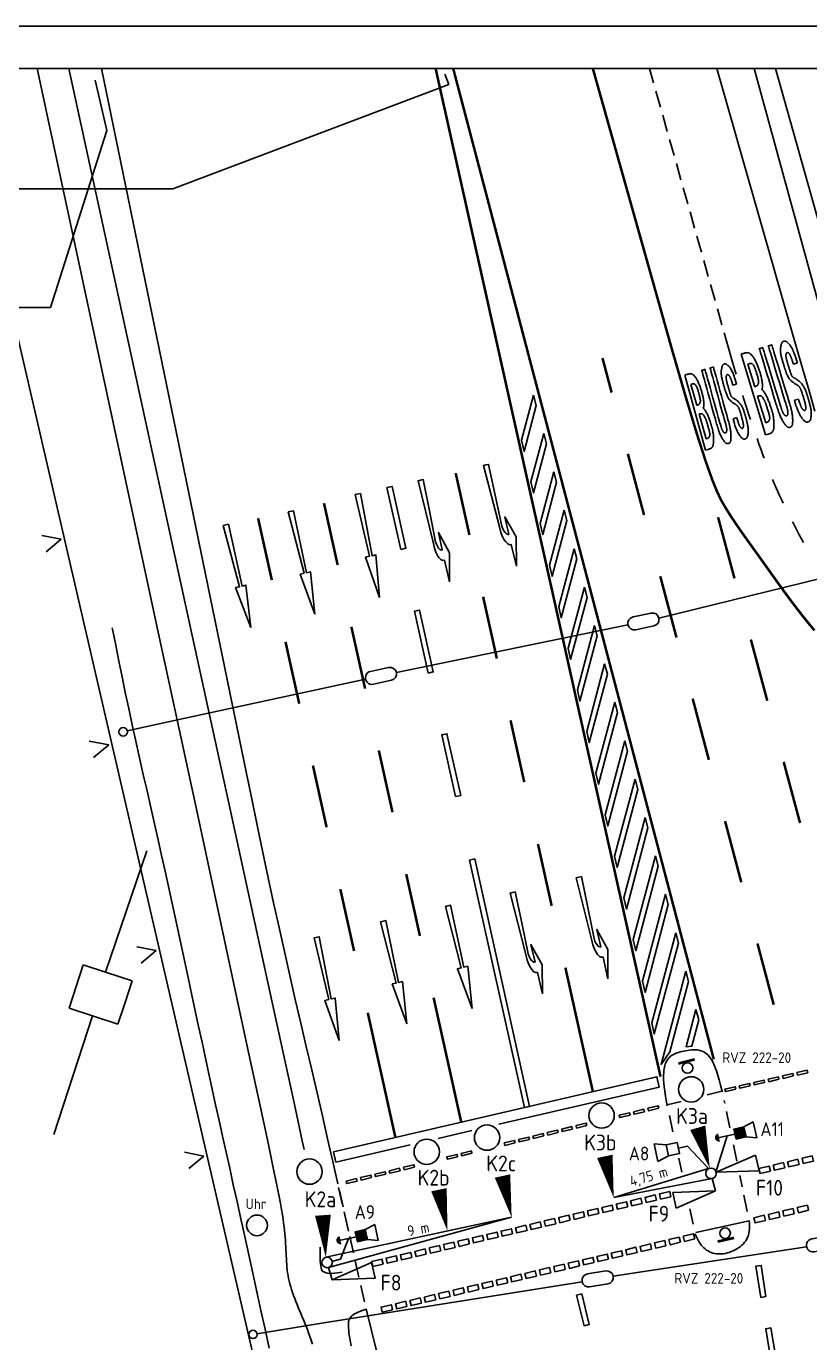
# Model space of a CAD drawing. Header units: metres. Extents: x 63663 to 63877, y 41687 to 41835.
# Drawn here: x 63720.7 to 63757.8, y 41772.9 to 41835.3 of the extents above; entities that cross this region are included whole.
import ezdxf

# ---------------------------------------------------------------- set-up
doc = ezdxf.new("R2010")
doc.units = ezdxf.units.M
doc.header["$LTSCALE"] = 25
doc.linetypes.add('635415$0$MITTE', pattern=[2, 1.25, -0.25, 0.25, -0.25])
doc.linetypes.add('STRICHLINIE2', pattern=[9.525, 6.35, -3.175])
doc.layers.get('0').update_dxf_attribs({"linetype": 'CONTINUOUS'})
for name, color, linetype in [('635415$0$DG-GR-LIN-STR-FLU', 7, 'CONTINUOUS'), ('635415$0$DT-GT-LIN-ZAU', 7, 'CONTINUOUS'), ('635415$0$DW-EW-LIN-MAS', 7, 'CONTINUOUS'), ('BS-RA-SYM', 3, 'CONTINUOUS'), ('BS-RA-TXT-SON', 2, 'CONTINUOUS'), ('BT-OF-LIN-ABG', 4, 'CONTINUOUS'), ('BV-BL-SYM', 2, 'CONTINUOUS'), ('BV-FM-SYM', 2, 'CONTINUOUS'), ('BV-SF-LIN-HOH', 5, 'CONTINUOUS'), ('BV-SF-LIN-HOH-AGS', 5, 'STRICHLINIE2'), ('BV-SM-SYM', 2, 'CONTINUOUS'), ('BV-VK-SYM', 2, 'CONTINUOUS'), ('BV-VK-TXT', 2, 'CONTINUOUS'), ('BV-VK-TXT-LSA', 3, 'CONTINUOUS')]:
    doc.layers.add(name, color=color, linetype=linetype)
doc.styles.get("Standard").update_dxf_attribs({"font": 'isocp.shx', "height": 0.5})

# ---------------------------------------------------------------- blocks, each defined once
blk = doc.blocks.new('VKMA475')
for p, q in [((0.013, 0.25), (4.75, 0)), ((4.75, 0), (0.013, -0.25))]:
    blk.add_line(p, q)
blk.add_circle((0, 0), 0.25)
blk = doc.blocks.new('VKMA900')
for p, q in [((0.007, 0.25), (9, 0)), ((9, 0), (0.007, -0.25))]:
    blk.add_line(p, q)
blk.add_circle((0, 0), 0.25)
blk = doc.blocks.new('VKLSASK3')
blk.add_lwpolyline([(-0.45, 0, 0, 0, 0), (0.15, 0, 0.3, 0, 0), (0.45, 0, 0, 0, 0)], format="xyseb")
blk.add_circle((0, 0), 0.6)
blk = doc.blocks.new('BB')
for p, q in [((0, 0), (0, 4)), ((0, 0), (0, 4)), ((0.175, 2.337), (0.175, 3.45)), ((0.175, 0.55), (0.175, 1.863))]:
    blk.add_line(p, q)
for points in [[(0, 4), (0.045, 4), (0.088, 4), (0.129, 4), (0.167, 3.999), (0.203, 3.998), (0.237, 3.995), (0.267, 3.991), (0.295, 3.986), (0.32, 3.978), (0.342, 3.969), (0.362, 3.958), (0.38, 3.944), (0.396, 3.928), (0.412, 3.91), (0.426, 3.89), (0.44, 3.868), (0.455, 3.843), (0.469, 3.816), (0.482, 3.786), (0.496, 3.754), (0.509, 3.72), (0.521, 3.683), (0.532, 3.643), (0.543, 3.6), (0.552, 3.555), (0.561, 3.508), (0.569, 3.459), (0.576, 3.409), (0.582, 3.359), (0.588, 3.308), (0.593, 3.259), (0.597, 3.21), (0.601, 3.163), (0.604, 3.118), (0.607, 3.073), (0.609, 3.029), (0.611, 2.986), (0.612, 2.941), (0.612, 2.896), (0.611, 2.85), (0.609, 2.802), (0.607, 2.753), (0.603, 2.704), (0.6, 2.654), (0.595, 2.606), (0.591, 2.559), (0.585, 2.515), (0.58, 2.473), (0.574, 2.434), (0.569, 2.399), (0.563, 2.366), (0.556, 2.336), (0.55, 2.309), (0.543, 2.284), (0.536, 2.261), (0.528, 2.239), (0.521, 2.22), (0.513, 2.202), (0.505, 2.185), (0.497, 2.171), (0.49, 2.158), (0.483, 2.146), (0.477, 2.137), (0.472, 2.129), (0.468, 2.123), (0.465, 2.118), (0.463, 2.115), (0.462, 2.112), (0.461, 2.111), (0.46, 2.11), (0.46, 2.11), (0.46, 2.11), (0.46, 2.11), (0.46, 2.11), (0.46, 2.11), (0.46, 2.11), (0.46, 2.11), (0.46, 2.11), (0.46, 2.11), (0.46, 2.11), (0.46, 2.11), (0.46, 2.11), (0.46, 2.11), (0.461, 2.109), (0.461, 2.108), (0.462, 2.107), (0.463, 2.105), (0.465, 2.103), (0.467, 2.1), (0.469, 2.096), (0.472, 2.091), (0.476, 2.084), (0.48, 2.075), (0.485, 2.064), (0.492, 2.05), (0.499, 2.034), (0.507, 2.014), (0.516, 1.991), (0.525, 1.965), (0.535, 1.936), (0.545, 1.904), (0.554, 1.868), (0.564, 1.83), (0.572, 1.788), (0.58, 1.743), (0.587, 1.696), (0.593, 1.647), (0.599, 1.597), (0.604, 1.547), (0.608, 1.496), (0.611, 1.447), (0.614, 1.399), (0.616, 1.353), (0.617, 1.31), (0.618, 1.268), (0.619, 1.228), (0.62, 1.189), (0.62, 1.152), (0.621, 1.116), (0.621, 1.081), (0.621, 1.046), (0.622, 1.012), (0.622, 0.978), (0.622, 0.944), (0.621, 0.909), (0.619, 0.873), (0.617, 0.836), (0.613, 0.797), (0.608, 0.756), (0.603, 0.714), (0.596, 0.67), (0.588, 0.626), (0.579, 0.581), (0.57, 0.535), (0.56, 0.491), (0.549, 0.446), (0.537, 0.403), (0.525, 0.361), (0.513, 0.32), (0.5, 0.281), (0.486, 0.245), (0.473, 0.211), (0.458, 0.179), (0.444, 0.151), (0.429, 0.125), (0.414, 0.103), (0.398, 0.084), (0.382, 0.067), (0.365, 0.053), (0.347, 0.04), (0.329, 0.03), (0.31, 0.022), (0.291, 0.016), (0.269, 0.01), (0.242, 0.006), (0.211, 0.004), (0.173, 0.002), (0.126, 0.001), (0.069, 0), (0, 0)], [(0.175, 3.45), (0.225, 3.452), (0.264, 3.452), (0.296, 3.45), (0.32, 3.444), (0.339, 3.437), (0.354, 3.427), (0.365, 3.416), (0.375, 3.402), (0.384, 3.385), (0.393, 3.368), (0.402, 3.348), (0.41, 3.327), (0.417, 3.304), (0.423, 3.28), (0.429, 3.255), (0.434, 3.228), (0.437, 3.201), (0.44, 3.173), (0.442, 3.144), (0.444, 3.113), (0.444, 3.08), (0.445, 3.045), (0.445, 3.007), (0.445, 2.967), (0.445, 2.924), (0.445, 2.88), (0.445, 2.834), (0.444, 2.788), (0.443, 2.743), (0.441, 2.7), (0.439, 2.659), (0.437, 2.622), (0.433, 2.588), (0.429, 2.559), (0.424, 2.534), (0.419, 2.511), (0.412, 2.491), (0.406, 2.474), (0.399, 2.458), (0.392, 2.444), (0.384, 2.431), (0.376, 2.419), (0.368, 2.409), (0.359, 2.399), (0.35, 2.389), (0.341, 2.381), (0.332, 2.373), (0.322, 2.366), (0.311, 2.36), (0.3, 2.354), (0.287, 2.35), (0.272, 2.345), (0.254, 2.342), (0.232, 2.34), (0.206, 2.338), (0.175, 2.337)], [(0.175, 1.863), (0.216, 1.864), (0.25, 1.863), (0.278, 1.859), (0.301, 1.853), (0.32, 1.844), (0.335, 1.832), (0.347, 1.817), (0.358, 1.8), (0.368, 1.78), (0.377, 1.757), (0.385, 1.733), (0.392, 1.707), (0.399, 1.682), (0.405, 1.656), (0.41, 1.632), (0.416, 1.609), (0.42, 1.589), (0.424, 1.57), (0.428, 1.552), (0.431, 1.534), (0.434, 1.516), (0.437, 1.498), (0.439, 1.477), (0.441, 1.455), (0.442, 1.429), (0.443, 1.401), (0.444, 1.37), (0.444, 1.337), (0.445, 1.301), (0.445, 1.263), (0.445, 1.222), (0.445, 1.179), (0.445, 1.134), (0.445, 1.087), (0.445, 1.04), (0.444, 0.993), (0.443, 0.947), (0.442, 0.903), (0.44, 0.862), (0.438, 0.824), (0.435, 0.791), (0.431, 0.761), (0.427, 0.735), (0.421, 0.711), (0.414, 0.69), (0.406, 0.671), (0.396, 0.652), (0.385, 0.635), (0.372, 0.617), (0.356, 0.6), (0.337, 0.585), (0.315, 0.572), (0.288, 0.561), (0.256, 0.553), (0.219, 0.549), (0.175, 0.55)]]:
    blk.add_lwpolyline(points)
blk = doc.blocks.new('BU')
blk.add_lwpolyline([(0.347, 0.589), (0.351, 0.591), (0.356, 0.594), (0.36, 0.598), (0.365, 0.603), (0.369, 0.608), (0.374, 0.615), (0.379, 0.622), (0.384, 0.631), (0.39, 0.642), (0.395, 0.654), (0.401, 0.667), (0.407, 0.681), (0.412, 0.697), (0.417, 0.714), (0.422, 0.733), (0.426, 0.752), (0.43, 0.773), (0.433, 0.795), (0.436, 0.817), (0.438, 0.838), (0.44, 0.859), (0.441, 0.877), (0.442, 0.894), (0.443, 0.909), (0.444, 0.921), (0.444, 0.936), (0.445, 0.961), (0.445, 1.002), (0.445, 1.065), (0.445, 1.157), (0.445, 1.284), (0.445, 1.452), (0.445, 1.665), (0.445, 1.914), (0.445, 2.186), (0.445, 2.471), (0.445, 2.755), (0.445, 3.028), (0.445, 3.277), (0.445, 3.49), (0.445, 3.658), (0.445, 3.784), (0.445, 3.875), (0.445, 3.935), (0.445, 3.972), (0.445, 3.991), (0.445, 3.998), (0.445, 3.999), (0.445, 3.999), (0.445, 3.999), (0.447, 3.999), (0.449, 3.999), (0.452, 3.999), (0.457, 3.999), (0.465, 3.999), (0.474, 3.999), (0.486, 3.999), (0.501, 3.999), (0.516, 3.999), (0.532, 3.999), (0.549, 3.999), (0.564, 3.999), (0.579, 3.999), (0.591, 3.999), (0.6, 3.999), (0.608, 3.999), (0.613, 3.999), (0.616, 3.999), (0.618, 3.999), (0.62, 3.999), (0.62, 3.999), (0.62, 3.999), (0.62, 3.998), (0.62, 3.991), (0.62, 3.972), (0.62, 3.935), (0.62, 3.875), (0.62, 3.784), (0.62, 3.658), (0.62, 3.489), (0.62, 3.276), (0.62, 3.027), (0.62, 2.754), (0.62, 2.47), (0.62, 2.185), (0.62, 1.912), (0.62, 1.663), (0.62, 1.45), (0.62, 1.281), (0.62, 1.154), (0.62, 1.061), (0.619, 0.994), (0.619, 0.949), (0.618, 0.917), (0.617, 0.892), (0.616, 0.866), (0.614, 0.836), (0.611, 0.799), (0.608, 0.757), (0.604, 0.712), (0.599, 0.663), (0.594, 0.613), (0.587, 0.562), (0.578, 0.511), (0.569, 0.461), (0.558, 0.413), (0.547, 0.367), (0.535, 0.323), (0.523, 0.281), (0.511, 0.243), (0.499, 0.208), (0.487, 0.177), (0.477, 0.15), (0.467, 0.127), (0.458, 0.107), (0.448, 0.09), (0.439, 0.076), (0.43, 0.064), (0.42, 0.054), (0.41, 0.045), (0.399, 0.037), (0.388, 0.03), (0.376, 0.025), (0.363, 0.02), (0.35, 0.016), (0.337, 0.014), (0.324, 0.012), (0.31, 0.011), (0.296, 0.012), (0.283, 0.014), (0.27, 0.016), (0.257, 0.02), (0.244, 0.025), (0.232, 0.03), (0.221, 0.037), (0.21, 0.045), (0.2, 0.054), (0.19, 0.064), (0.181, 0.076), (0.172, 0.09), (0.162, 0.107), (0.153, 0.127), (0.143, 0.15), (0.133, 0.177), (0.121, 0.208), (0.109, 0.243), (0.097, 0.281), (0.085, 0.323), (0.073, 0.367), (0.062, 0.413), (0.051, 0.461), (0.042, 0.511), (0.033, 0.562), (0.026, 0.613), (0.021, 0.663), (0.016, 0.712), (0.012, 0.757), (0.009, 0.799), (0.006, 0.836), (0.004, 0.866), (0.003, 0.892), (0.002, 0.917), (0.001, 0.949), (0.001, 0.994), (0, 1.061), (0, 1.154), (0, 1.281), (0, 1.45), (0, 1.663), (0, 1.912), (0, 2.185), (0, 2.47), (0, 2.754), (0, 3.027), (0, 3.276), (0, 3.489), (0, 3.658), (0, 3.784), (0, 3.875), (0, 3.935), (0, 3.972), (0, 3.991), (0, 3.998), (0, 3.999), (0, 3.999), (0, 3.999), (0.002, 3.999), (0.004, 3.999), (0.007, 3.999), (0.012, 3.999), (0.02, 3.999), (0.029, 3.999), (0.041, 3.999), (0.056, 3.999), (0.071, 3.999), (0.087, 3.999), (0.104, 3.999), (0.119, 3.999), (0.134, 3.999), (0.146, 3.999), (0.155, 3.999), (0.163, 3.999), (0.168, 3.999), (0.171, 3.999), (0.173, 3.999), (0.175, 3.999), (0.175, 3.999), (0.175, 3.999), (0.175, 3.998), (0.175, 3.991), (0.175, 3.972), (0.175, 3.935), (0.175, 3.875), (0.175, 3.784), (0.175, 3.658), (0.175, 3.49), (0.175, 3.277), (0.175, 3.028), (0.175, 2.755), (0.175, 2.471), (0.175, 2.186), (0.175, 1.914), (0.175, 1.665), (0.175, 1.452), (0.175, 1.284), (0.175, 1.157), (0.175, 1.065), (0.175, 1.002), (0.175, 0.961), (0.176, 0.936), (0.176, 0.921), (0.177, 0.909), (0.178, 0.894), (0.179, 0.877), (0.18, 0.859), (0.182, 0.838), (0.184, 0.817), (0.187, 0.795), (0.19, 0.773), (0.194, 0.752), (0.198, 0.733), (0.203, 0.714), (0.208, 0.697), (0.213, 0.681), (0.219, 0.667), (0.225, 0.654), (0.23, 0.642), (0.236, 0.631), (0.241, 0.622), (0.246, 0.615), (0.251, 0.608), (0.255, 0.603), (0.26, 0.598), (0.264, 0.594), (0.269, 0.591), (0.273, 0.589), (0.278, 0.586), (0.283, 0.585), (0.287, 0.583), (0.292, 0.582), (0.296, 0.581), (0.3, 0.581), (0.303, 0.58), (0.305, 0.58), (0.307, 0.58), (0.309, 0.579), (0.309, 0.579), (0.31, 0.579), (0.311, 0.579), (0.311, 0.579), (0.313, 0.58), (0.315, 0.58), (0.317, 0.58), (0.32, 0.581), (0.324, 0.581), (0.328, 0.582), (0.333, 0.583), (0.337, 0.585), (0.342, 0.586)], close=True)
blk = doc.blocks.new('BS')
for p, q in [((0.45, 2.832), (0.65, 2.832)), ((0.2, 1.174), (0, 1.174))]:
    blk.add_line(p, q)
for points in [[(0.65, 2.832), (0.649, 2.96), (0.647, 3.075), (0.644, 3.176), (0.639, 3.267), (0.634, 3.348), (0.627, 3.421), (0.618, 3.487), (0.607, 3.547), (0.595, 3.603), (0.581, 3.656), (0.566, 3.704), (0.55, 3.748), (0.533, 3.788), (0.517, 3.823), (0.5, 3.855), (0.485, 3.882), (0.471, 3.905), (0.457, 3.924), (0.445, 3.94), (0.433, 3.952), (0.422, 3.962), (0.411, 3.97), (0.402, 3.977), (0.392, 3.982), (0.383, 3.987), (0.374, 3.99), (0.365, 3.993), (0.357, 3.996), (0.348, 3.997), (0.34, 3.998), (0.331, 3.999), (0.322, 3.998), (0.313, 3.997), (0.303, 3.996), (0.293, 3.993), (0.284, 3.991), (0.274, 3.987), (0.265, 3.983), (0.255, 3.979), (0.246, 3.973), (0.238, 3.968), (0.229, 3.961), (0.22, 3.953), (0.211, 3.943), (0.201, 3.931), (0.191, 3.916), (0.179, 3.898), (0.166, 3.876), (0.151, 3.85), (0.135, 3.821), (0.118, 3.788), (0.102, 3.752), (0.085, 3.714), (0.07, 3.673), (0.056, 3.63), (0.043, 3.585), (0.033, 3.539), (0.025, 3.492), (0.019, 3.444), (0.014, 3.396), (0.01, 3.347), (0.008, 3.298), (0.006, 3.249), (0.004, 3.2), (0.003, 3.152), (0.003, 3.104), (0.002, 3.058), (0.001, 3.013), (0.001, 2.97), (0.001, 2.928), (0.001, 2.889), (0.001, 2.852), (0.001, 2.818), (0.002, 2.786), (0.002, 2.754), (0.003, 2.723), (0.004, 2.692), (0.005, 2.659), (0.007, 2.624), (0.009, 2.586), (0.012, 2.544), (0.015, 2.5), (0.02, 2.453), (0.025, 2.406), (0.032, 2.357), (0.041, 2.31), (0.052, 2.264), (0.065, 2.22), (0.081, 2.179), (0.098, 2.14), (0.118, 2.105), (0.138, 2.072), (0.159, 2.041), (0.181, 2.012), (0.203, 1.986), (0.223, 1.961), (0.243, 1.937), (0.262, 1.914), (0.28, 1.893), (0.297, 1.874), (0.313, 1.855), (0.328, 1.838), (0.341, 1.822), (0.353, 1.806), (0.364, 1.792), (0.374, 1.779), (0.383, 1.766), (0.391, 1.753), (0.399, 1.74), (0.405, 1.727), (0.411, 1.714), (0.416, 1.699), (0.421, 1.684), (0.425, 1.668), (0.429, 1.65), (0.432, 1.63), (0.435, 1.607), (0.438, 1.582), (0.44, 1.554), (0.442, 1.522), (0.444, 1.487), (0.445, 1.449), (0.446, 1.408), (0.447, 1.366), (0.448, 1.322), (0.448, 1.279), (0.449, 1.236), (0.449, 1.194), (0.449, 1.154), (0.449, 1.115), (0.449, 1.078), (0.448, 1.043), (0.448, 1.009), (0.447, 0.977), (0.446, 0.946), (0.445, 0.916), (0.444, 0.886), (0.442, 0.858), (0.44, 0.831), (0.437, 0.805), (0.435, 0.78), (0.431, 0.756), (0.427, 0.734), (0.423, 0.712), (0.418, 0.692), (0.412, 0.673), (0.406, 0.656), (0.4, 0.64), (0.393, 0.625), (0.387, 0.612), (0.379, 0.601), (0.372, 0.592), (0.365, 0.584), (0.357, 0.578), (0.35, 0.574), (0.343, 0.571), (0.335, 0.569), (0.328, 0.569), (0.321, 0.57), (0.315, 0.572), (0.308, 0.575), (0.302, 0.579), (0.296, 0.584), (0.29, 0.59), (0.284, 0.596), (0.279, 0.603), (0.273, 0.611), (0.268, 0.619), (0.262, 0.628), (0.257, 0.638), (0.251, 0.647), (0.246, 0.658), (0.242, 0.669), (0.237, 0.682), (0.233, 0.695), (0.229, 0.709), (0.225, 0.724), (0.222, 0.74), (0.219, 0.757), (0.217, 0.776), (0.214, 0.795), (0.212, 0.815), (0.21, 0.836), (0.208, 0.858), (0.207, 0.881), (0.205, 0.906), (0.204, 0.935), (0.203, 0.969), (0.202, 1.008), (0.201, 1.054), (0.2, 1.109), (0.2, 1.174)], [(0, 1.174), (-0.002, 1.039), (-0.001, 0.919), (0.002, 0.812), (0.008, 0.718), (0.016, 0.634), (0.026, 0.56), (0.037, 0.493), (0.05, 0.432), (0.063, 0.376), (0.077, 0.325), (0.091, 0.278), (0.106, 0.236), (0.121, 0.197), (0.136, 0.164), (0.15, 0.134), (0.164, 0.108), (0.177, 0.087), (0.189, 0.069), (0.201, 0.055), (0.212, 0.043), (0.222, 0.034), (0.232, 0.027), (0.242, 0.021), (0.251, 0.017), (0.26, 0.013), (0.268, 0.01), (0.277, 0.008), (0.286, 0.006), (0.295, 0.005), (0.305, 0.005), (0.316, 0.005), (0.329, 0.006), (0.342, 0.008), (0.357, 0.01), (0.373, 0.015), (0.39, 0.021), (0.407, 0.031), (0.425, 0.043), (0.443, 0.06), (0.461, 0.082), (0.48, 0.109), (0.498, 0.14), (0.516, 0.175), (0.533, 0.213), (0.549, 0.255), (0.565, 0.299), (0.578, 0.344), (0.591, 0.39), (0.601, 0.437), (0.611, 0.484), (0.618, 0.531), (0.625, 0.577), (0.63, 0.622), (0.634, 0.666), (0.638, 0.708), (0.64, 0.749), (0.643, 0.787), (0.645, 0.823), (0.646, 0.858), (0.647, 0.892), (0.648, 0.925), (0.649, 0.957), (0.649, 0.99), (0.649, 1.023), (0.649, 1.057), (0.649, 1.092), (0.649, 1.127), (0.649, 1.164), (0.649, 1.2), (0.648, 1.238), (0.648, 1.276), (0.647, 1.314), (0.647, 1.353), (0.645, 1.392), (0.643, 1.432), (0.64, 1.473), (0.636, 1.514), (0.631, 1.555), (0.623, 1.597), (0.614, 1.64), (0.602, 1.684), (0.589, 1.728), (0.573, 1.772), (0.556, 1.815), (0.537, 1.857), (0.517, 1.898), (0.496, 1.937), (0.475, 1.974), (0.453, 2.008), (0.431, 2.04), (0.409, 2.069), (0.387, 2.096), (0.366, 2.12), (0.346, 2.142), (0.327, 2.162), (0.309, 2.18), (0.293, 2.195), (0.279, 2.209), (0.266, 2.223), (0.255, 2.235), (0.245, 2.249), (0.237, 2.263), (0.23, 2.279), (0.224, 2.297), (0.219, 2.318), (0.215, 2.341), (0.211, 2.367), (0.209, 2.395), (0.207, 2.425), (0.205, 2.457), (0.204, 2.49), (0.203, 2.525), (0.203, 2.561), (0.202, 2.598), (0.202, 2.635), (0.201, 2.672), (0.201, 2.709), (0.2, 2.746), (0.2, 2.782), (0.2, 2.817), (0.2, 2.851), (0.199, 2.884), (0.199, 2.915), (0.199, 2.946), (0.199, 2.976), (0.199, 3.005), (0.2, 3.033), (0.2, 3.061), (0.201, 3.088), (0.202, 3.115), (0.204, 3.141), (0.206, 3.167), (0.208, 3.191), (0.211, 3.215), (0.214, 3.238), (0.218, 3.259), (0.222, 3.279), (0.226, 3.298), (0.231, 3.315), (0.237, 3.331), (0.242, 3.346), (0.248, 3.36), (0.255, 3.373), (0.262, 3.385), (0.269, 3.396), (0.276, 3.406), (0.284, 3.415), (0.292, 3.422), (0.3, 3.428), (0.308, 3.432), (0.316, 3.434), (0.325, 3.435), (0.334, 3.434), (0.342, 3.431), (0.351, 3.426), (0.359, 3.42), (0.368, 3.412), (0.376, 3.403), (0.383, 3.393), (0.39, 3.382), (0.397, 3.37), (0.403, 3.357), (0.408, 3.343), (0.414, 3.329), (0.418, 3.314), (0.422, 3.298), (0.426, 3.281), (0.43, 3.263), (0.433, 3.244), (0.435, 3.225), (0.438, 3.205), (0.44, 3.183), (0.442, 3.161), (0.443, 3.138), (0.445, 3.114), (0.446, 3.089), (0.447, 3.063), (0.448, 3.036), (0.449, 3.007), (0.449, 2.977), (0.449, 2.944), (0.45, 2.909), (0.45, 2.872), (0.45, 2.832)]]:
    blk.add_lwpolyline(points)
blk = doc.blocks.new('FMHBBUS')
at = {"rotation": 90}
for name, p in [('BS', (4, 0.56571)), ('BU', (4, -0.31523)), ('BB', (4, -1.22))]:
    blk.add_blockref(name, p, dxfattribs=at)
blk = doc.blocks.new('FMBPFNL')
blk.add_lwpolyline([(0, -0.289), (1.05, -0.289), (1.064, -0.215), (1.119, -0.13), (1.236, -0.058), (1.345, -0.016), (1.511, 0.027), (1.722, 0.058), (2, 0.062), (5, 0.125), (5, 0), (5, -0.125), (3.5, -0.094), (2, -0.062), (1.876, -0.075), (1.774, -0.098), (1.676, -0.135), (1.595, -0.186), (1.555, -0.251), (1.55, -0.289), (2.4, -0.289), (1.35, -0.589)], close=True)
blk = doc.blocks.new('FMBPFGN')
blk.add_lwpolyline([(0, 0), (2, 0.25), (2, 0.0625), (5, 0.125), (5, -0.125), (2, -0.0625), (2, -0.25)], close=True)
blk = doc.blocks.new('bvkaksig_ak0')
for p, q in [((0, 0), (0.5, 0)), ((1.125, 0.3125), (1.75, 0.5)), ((1.75, 0.5), (1.75, -0.5)), ((1.75, -0.5), (1.125, -0.3125))]:
    blk.add_line(p, q)
blk.add_lwpolyline([(0.5, -0.3125), (1.125, -0.3125), (1.125, 0.3125), (0.5, 0.3125)], close=True)
blk.add_solid([(1.125, -0.3125), (0.5, -0.3125), (1.125, 0.3125), (0.5, 0.3125)])
blk = doc.blocks.new('BVKMAN')
blk.add_circle((0, 0), 0.25)
blk = doc.blocks.new('Verkehrszeichen')
at = {"layer": 'BV-VK-SYM', "const_width": 0.125}
blk.add_lwpolyline([(0.305, 0.373), (0.322, -0.426)], dxfattribs=at)
at = {"layer": 'BV-VK-SYM', "rotation": 0.8654267626991108}
blk.add_blockref('BVKMAN', (0, 0), dxfattribs=at)
blk = doc.blocks.new('635415$0$DGTZAU')
for p, q in [((-0.62983, -0.422032), (0.004218, 1.006505)), ((0.004218, 1.006505), (0.704141, -0.384037))]:
    blk.add_line(p, q)

msp = doc.modelspace()

# ---------------------------------------------------------------- linework, layer by layer
at = {"layer": '635415$0$DG-GR-LIN-STR-FLU', "color": 7, "linetype": 'Continuous'}
msp.add_line((63718.374, 41828.747), (63738.83, 41740.257), dxfattribs=at)
at = {"layer": '635415$0$DT-GT-LIN-ZAU', "color": 7, "linetype": 'Continuous'}
msp.add_line((63738.83, 41740.257), (63718.374, 41828.747), dxfattribs=at)
at = {"layer": '635415$0$DW-EW-LIN-MAS', "color": 7, "linetype": '635415$0$MITTE'}
for p, q in [((63724.424, 41790.49), (63726.388, 41796.232)), ((63723.031, 41789.798), (63723.371, 41790.836)), ((63723.371, 41790.836), (63724.424, 41790.49)), ((63724.424, 41790.49), (63725.689, 41790.075)), ((63725.689, 41790.075), (63725.351, 41789.045)), ((63722.697, 41788.783), (63723.031, 41789.798)), ((63723.813, 41788.417), (63722.697, 41788.783)), ((63725.351, 41789.045), (63725.015, 41788.022)), ((63723.813, 41788.417), (63721.977, 41782.79)), ((63725.015, 41788.022), (63723.813, 41788.417))]:
    msp.add_line(p, q, dxfattribs=at)
at = {"layer": 'BS-RA-SYM'}
msp.add_line((63873.474, 41833.3), (63665.474, 41833.3), dxfattribs=at)
at = {"layer": 'BS-RA-TXT-SON'}
msp.add_line((63877.474, 41835.3), (63663.474, 41835.3), dxfattribs=at)
at = {"layer": 'BT-OF-LIN-ABG'}
for p, q in [((63753.611, 41784.846), (63752.918, 41784.672)), ((63751.683, 41784.36), (63751.022, 41784.194)), ((63754.912, 41778.707), (63752.38, 41778.156))]:
    msp.add_line(p, q, dxfattribs=at)
for points in [[(63721.183, 41833.3), (63726.926, 41806.59), (63728.775, 41797.989), (63730.144, 41791.621), (63731.109, 41787.127), (63731.748, 41784.147), (63732.138, 41782.322), (63732.356, 41781.292), (63732.478, 41780.698), (63732.571, 41780.24), (63732.647, 41779.848), (63732.71, 41779.516), (63732.761, 41779.233), (63732.801, 41778.99), (63732.833, 41778.78), (63732.859, 41778.592), (63732.88, 41778.417), (63732.899, 41778.249), (63732.915, 41778.086), (63732.93, 41777.927), (63732.942, 41777.771), (63732.953, 41777.62), (63732.963, 41777.471), (63732.971, 41777.326), (63732.979, 41777.184), (63732.986, 41777.044), (63732.992, 41776.906), (63733, 41776.77), (63733.009, 41776.636), (63733.019, 41776.503), (63733.033, 41776.37), (63733.049, 41776.238), (63733.07, 41776.106), (63733.095, 41775.974), (63733.125, 41775.842), (63733.159, 41775.709), (63733.197, 41775.575), (63733.239, 41775.44), (63733.284, 41775.304), (63733.333, 41775.166), (63733.385, 41775.027), (63733.439, 41774.886), (63733.496, 41774.743), (63733.555, 41774.599), (63733.616, 41774.453), (63733.677, 41774.305), (63733.739, 41774.157), (63733.801, 41774.007), (63733.863, 41773.856), (63733.925, 41773.704), (63733.985, 41773.548), (63734.046, 41773.388), (63734.107, 41773.219), (63734.168, 41773.042), (63734.23, 41772.852)], [(63722.683, 41833.3), (63728.454, 41806.792), (63730.34, 41798.131), (63731.731, 41791.738), (63732.709, 41787.246), (63733.352, 41784.288), (63733.742, 41782.497), (63733.833, 41782.077)], [(63755.138, 41833.3), (63758.543, 41820.902)], [(63756.151, 41833.3), (63759.65, 41820.89)], [(63724.748, 41806.798), (63724.761, 41806.731), (63724.908, 41805.97), (63725.056, 41805.225), (63725.206, 41804.485), (63725.361, 41803.74), (63725.523, 41802.981), (63725.691, 41802.209), (63725.863, 41801.428), (63726.039, 41800.642), (63726.215, 41799.855), (63726.393, 41799.069), (63726.569, 41798.289), (63726.742, 41797.519), (63726.912, 41796.761), (63727.079, 41796.014), (63727.243, 41795.275), (63727.404, 41794.543), (63727.564, 41793.814), (63727.723, 41793.086), (63727.881, 41792.357), (63728.039, 41791.625), (63728.198, 41790.888), (63728.357, 41790.146), (63728.516, 41789.401), (63728.676, 41788.654), (63728.836, 41787.906), (63728.997, 41787.159), (63729.157, 41786.414), (63729.318, 41785.672), (63729.479, 41784.934), (63729.641, 41784.197), (63729.804, 41783.458), (63729.969, 41782.714), (63730.136, 41781.961), (63730.306, 41781.195), (63730.478, 41780.414), (63730.654, 41779.614), (63730.834, 41778.793), (63731.018, 41777.953), (63731.205, 41777.096), (63731.395, 41776.226), (63731.588, 41775.344), (63731.783, 41774.455), (63731.981, 41773.561), (63732.179, 41772.664)], [(63734.592, 41777.457), (63734.592, 41777.365), (63734.59, 41777.234), (63734.589, 41777.108), (63734.589, 41776.989), (63734.591, 41776.876), (63734.595, 41776.768), (63734.603, 41776.666), (63734.615, 41776.569), (63734.633, 41776.478), (63734.658, 41776.393), (63734.705, 41776.319), (63734.789, 41776.261), (63734.925, 41776.224), (63735.129, 41776.213), (63735.415, 41776.234), (63735.63, 41776.266)], [(63736.774, 41774.51), (63736.624, 41774.462), (63736.495, 41774.417), (63736.386, 41774.373), (63736.294, 41774.331), (63736.217, 41774.291), (63736.153, 41774.25), (63736.101, 41774.21), (63736.058, 41774.168), (63736.022, 41774.126), (63735.992, 41774.081), (63735.969, 41774.034), (63735.952, 41773.982), (63735.939, 41773.924), (63735.932, 41773.861), (63735.928, 41773.79), (63735.928, 41773.711), (63735.932, 41773.622), (63735.941, 41773.516), (63735.956, 41773.386), (63735.98, 41773.226), (63736.013, 41773.027), (63736.058, 41772.782)]]:
    msp.add_lwpolyline(points, dxfattribs=at)
at = {"layer": 'BV-BL-SYM'}
for p, q in [((63761.495, 41809.934), (63750.635, 41807.257)), ((63749.168, 41806.945), (63738.206, 41804.681)), ((63728.19, 41802.513), (63736.739, 41804.366)), ((63725.454, 41801.914), (63728.19, 41802.513)), ((63752.423, 41776.684), (63757.626, 41777.477)), ((63748.471, 41776.082), (63750.125, 41776.334)), ((63734.369, 41773.81), (63746.996, 41775.812)), ((63731.607, 41773.352), (63734.369, 41773.81))]:
    msp.add_line(p, q, dxfattribs=at)
for points in [[(63750.396, 41806.889), (63749.541, 41806.703, -1), (63749.408, 41807.314), (63750.263, 41807.499, -1)], [(63736.978, 41804.735), (63737.833, 41804.922, -1), (63737.967, 41804.312), (63737.112, 41804.125, -1)], [(63758.847, 41777.377), (63757.984, 41777.232, -1), (63757.88, 41777.848), (63758.743, 41777.993, -1)], [(63747.251, 41776.184), (63748.114, 41776.327, -1), (63748.216, 41775.711), (63747.353, 41775.568, -1)]]:
    msp.add_lwpolyline(points, format="xyb", close=True, dxfattribs=at)
for centre in [(63725.259, 41801.871), (63731.41, 41773.319)]:
    msp.add_circle(centre, 0.2, dxfattribs=at)
at = {"layer": 'BV-FM-SYM'}
msp.add_line((63750.125, 41776.334), (63752.423, 41776.684), dxfattribs=at)
at = {"layer": 'BV-FM-SYM', "const_width": 0.12}
for points in [[(63750.71, 41785.53), (63740.059, 41833.3)], [(63753.233, 41786.354), (63740.891, 41833.3)], [(63747.505, 41833.3), (63751.25, 41819.996), (63751.915, 41817.704), (63752.438, 41815.972), (63752.844, 41814.709), (63753.157, 41813.823), (63753.401, 41813.222), (63753.601, 41812.813), (63753.78, 41812.504), (63753.958, 41812.219), (63754.139, 41811.94), (63754.323, 41811.666), (63754.51, 41811.395), (63754.699, 41811.127), (63754.89, 41810.859), (63755.083, 41810.59), (63755.278, 41810.318), (63755.475, 41810.044), (63755.672, 41809.766), (63755.87, 41809.488), (63756.068, 41809.21), (63756.266, 41808.933), (63756.464, 41808.659), (63756.66, 41808.39), (63756.855, 41808.126), (63757.049, 41807.87), (63757.241, 41807.62), (63757.431, 41807.376), (63757.621, 41807.138), (63757.811, 41806.905), (63758, 41806.676)], [(63748.395, 41817.944), (63747.962, 41819.581)], [(63749.93, 41812.143), (63749.163, 41815.044)], [(63741.659, 41811.201), (63741.01, 41814.13)], [(63735.42, 41809.775), (63734.771, 41812.704)], [(63732.301, 41809.062), (63731.651, 41811.991)], [(63754.212, 41809.141), (63753.436, 41812.039)], [(63751.465, 41806.343), (63750.698, 41809.243)], [(63742.958, 41805.344), (63742.309, 41808.273)], [(63736.719, 41803.918), (63736.069, 41806.846)], [(63755.766, 41803.345), (63754.989, 41806.243)], [(63733.599, 41803.205), (63732.95, 41806.133)], [(63753, 41800.543), (63752.233, 41803.443)], [(63744.256, 41799.486), (63743.607, 41802.415)], [(63738.017, 41798.06), (63737.368, 41800.989)], [(63734.897, 41797.347), (63734.248, 41800.276)], [(63757.319, 41797.55), (63756.542, 41800.448)], [(63754.535, 41794.742), (63753.767, 41797.643)], [(63745.554, 41793.628), (63744.905, 41796.557)], [(63739.315, 41792.202), (63738.666, 41795.131)], [(63736.196, 41791.489), (63735.546, 41794.418)], [(63756.07, 41788.942), (63755.302, 41791.842)], [(63747.506, 41784.823), (63746.204, 41790.699)], [(63741.272, 41783.375), (63739.964, 41789.273)], [(63738.154, 41782.651), (63736.845, 41788.56)]]:
    msp.add_lwpolyline(points, dxfattribs=at)
at = {"layer": 'BV-FM-SYM'}
for points in [[(63744.698, 41817.829), (63744.131, 41815.691), (63744.25, 41815.161), (63744.827, 41817.34)], [(63745.179, 41816.009), (63744.572, 41813.719), (63744.69, 41813.19), (63745.308, 41815.52)], [(63745.66, 41814.189), (63745.012, 41811.747), (63745.13, 41811.218), (63745.789, 41813.701)], [(63738.405, 41810.517), (63738.649, 41810.571), (63738, 41813.5), (63737.756, 41813.446)], [(63746.14, 41812.37), (63745.453, 41809.776), (63745.571, 41809.246), (63746.269, 41811.881)], [(63746.621, 41810.55), (63745.893, 41807.804), (63746.011, 41807.274), (63746.75, 41810.061)], [(63747.102, 41808.73), (63746.333, 41805.832), (63746.452, 41805.303), (63747.231, 41808.242)], [(63739.704, 41804.659), (63739.948, 41804.713), (63739.299, 41807.642), (63739.055, 41807.588)], [(63747.582, 41806.911), (63746.774, 41803.86), (63746.892, 41803.331), (63747.712, 41806.422)], [(63748.063, 41805.091), (63747.214, 41801.888), (63747.332, 41801.359), (63748.192, 41804.602)], [(63748.544, 41803.271), (63747.654, 41799.917), (63747.773, 41799.387), (63748.673, 41802.782)], [(63741.002, 41798.801), (63741.246, 41798.856), (63740.597, 41801.784), (63740.353, 41801.73)], [(63749.025, 41801.451), (63748.095, 41797.945), (63748.213, 41797.415), (63749.154, 41800.963)], [(63749.505, 41799.632), (63748.535, 41795.973), (63748.654, 41795.444), (63749.634, 41799.143)], [(63749.986, 41797.812), (63748.976, 41794.001), (63749.094, 41793.472), (63750.115, 41797.323)], [(63744.267, 41784.072), (63744.511, 41784.126), (63741.913, 41795.848), (63741.669, 41795.794)], [(63750.467, 41795.992), (63749.416, 41792.03), (63749.534, 41791.5), (63750.596, 41795.504)], [(63750.947, 41794.173), (63749.856, 41790.058), (63749.975, 41789.528), (63751.076, 41793.684)], [(63751.428, 41792.353), (63750.297, 41788.086), (63750.415, 41787.557), (63751.557, 41791.864)], [(63751.909, 41790.533), (63750.737, 41786.114), (63751.154, 41786.712), (63752.038, 41790.045)], [(63752.389, 41788.714), (63751.921, 41786.948), (63752.187, 41786.974), (63752.519, 41788.225)], [(63757.003, 41785.564), (63756.976, 41785.68), (63756.489, 41785.569), (63756.516, 41785.452)], [(63757.685, 41785.72), (63757.659, 41785.837), (63757.171, 41785.725), (63757.198, 41785.608)], [(63754.274, 41784.937), (63754.247, 41785.054), (63753.76, 41784.942), (63753.787, 41784.825)], [(63754.956, 41785.094), (63754.93, 41785.211), (63754.442, 41785.099), (63754.469, 41784.982)], [(63755.639, 41785.25), (63755.612, 41785.367), (63755.124, 41785.255), (63755.151, 41785.138)], [(63756.321, 41785.407), (63756.294, 41785.524), (63755.807, 41785.412), (63755.834, 41785.295)], [(63749.265, 41783.707), (63749.237, 41783.824), (63748.751, 41783.706), (63748.779, 41783.59)], [(63749.946, 41783.871), (63749.917, 41783.988), (63749.431, 41783.871), (63749.46, 41783.754)], [(63750.626, 41784.036), (63750.598, 41784.152), (63750.112, 41784.035), (63750.14, 41783.918)], [(63746.543, 41783.05), (63746.515, 41783.166), (63746.029, 41783.049), (63746.057, 41782.932)], [(63747.224, 41783.214), (63747.196, 41783.331), (63746.71, 41783.213), (63746.738, 41783.097)], [(63744.502, 41782.557), (63744.474, 41782.673), (63743.988, 41782.556), (63744.016, 41782.439)], [(63745.183, 41782.721), (63745.154, 41782.838), (63744.668, 41782.72), (63744.696, 41782.604)], [(63745.863, 41782.885), (63745.835, 41783.002), (63745.349, 41782.885), (63745.377, 41782.768)], [(63741.78, 41781.9), (63741.752, 41782.016), (63741.266, 41781.899), (63741.294, 41781.782)], [(63743.822, 41782.392), (63743.793, 41782.509), (63743.307, 41782.392), (63743.336, 41782.275)], [(63739.059, 41781.242), (63739.03, 41781.359), (63738.544, 41781.242), (63738.573, 41781.125)], [(63741.1, 41781.735), (63741.072, 41781.852), (63740.586, 41781.734), (63740.614, 41781.618)], [(63755.912, 41781.055), (63755.425, 41780.941), (63755.368, 41781.184), (63755.854, 41781.299)], [(63756.593, 41781.215), (63756.106, 41781.101), (63756.049, 41781.344), (63756.536, 41781.459)], [(63757.275, 41781.375), (63756.788, 41781.261), (63756.731, 41781.504), (63757.217, 41781.619)], [(63757.956, 41781.535), (63757.469, 41781.421), (63757.412, 41781.664), (63757.899, 41781.779)], [(63736.337, 41780.585), (63736.309, 41780.702), (63735.823, 41780.584), (63735.851, 41780.468)], [(63737.017, 41780.749), (63736.989, 41780.866), (63736.503, 41780.749), (63736.531, 41780.632)], [(63737.698, 41780.914), (63737.669, 41781.03), (63737.183, 41780.913), (63737.212, 41780.796)], [(63738.378, 41781.078), (63738.35, 41781.195), (63737.864, 41781.077), (63737.892, 41780.961)], [(63751.201, 41779.845), (63750.715, 41779.731), (63750.657, 41779.974), (63751.144, 41780.088)], [(63748.475, 41779.205), (63747.989, 41779.091), (63747.932, 41779.334), (63748.418, 41779.448)], [(63749.157, 41779.365), (63748.67, 41779.251), (63748.613, 41779.494), (63749.1, 41779.608)], [(63749.838, 41779.525), (63749.352, 41779.411), (63749.294, 41779.654), (63749.781, 41779.768)], [(63750.52, 41779.685), (63750.033, 41779.571), (63749.976, 41779.814), (63750.463, 41779.928)], [(63757.726, 41779.2), (63757.239, 41779.086), (63757.182, 41779.329), (63757.668, 41779.443)], [(63745.75, 41778.565), (63745.263, 41778.451), (63745.206, 41778.694), (63745.692, 41778.808)], [(63746.431, 41778.725), (63745.944, 41778.611), (63745.887, 41778.854), (63746.374, 41778.968)], [(63747.112, 41778.885), (63746.626, 41778.771), (63746.569, 41779.014), (63747.055, 41779.128)], [(63747.794, 41779.045), (63747.307, 41778.931), (63747.25, 41779.174), (63747.737, 41779.288)], [(63755.681, 41778.72), (63755.194, 41778.606), (63755.137, 41778.849), (63755.624, 41778.964)], [(63756.363, 41778.88), (63755.876, 41778.766), (63755.819, 41779.009), (63756.306, 41779.123)], [(63757.044, 41779.04), (63756.557, 41778.926), (63756.5, 41779.169), (63756.987, 41779.283)], [(63743.024, 41777.925), (63742.537, 41777.811), (63742.48, 41778.054), (63742.967, 41778.168)], [(63743.705, 41778.085), (63743.218, 41777.971), (63743.161, 41778.214), (63743.648, 41778.328)], [(63744.387, 41778.245), (63743.9, 41778.131), (63743.843, 41778.374), (63744.329, 41778.488)], [(63745.068, 41778.405), (63744.581, 41778.291), (63744.524, 41778.534), (63745.011, 41778.648)], [(63740.979, 41777.445), (63740.492, 41777.331), (63740.435, 41777.574), (63740.922, 41777.688)], [(63741.661, 41777.605), (63741.174, 41777.491), (63741.117, 41777.734), (63741.604, 41777.848)], [(63742.342, 41777.765), (63741.855, 41777.651), (63741.798, 41777.894), (63742.285, 41778.008)], [(63750.287, 41777.363), (63749.8, 41777.249), (63749.743, 41777.492), (63750.23, 41777.606)], [(63750.968, 41777.523), (63750.481, 41777.409), (63750.424, 41777.652), (63750.911, 41777.766)], [(63751.65, 41777.683), (63751.163, 41777.569), (63751.106, 41777.812), (63751.592, 41777.926)], [(63752.331, 41777.843), (63751.844, 41777.729), (63751.787, 41777.972), (63752.274, 41778.086)], [(63738.253, 41776.805), (63737.767, 41776.691), (63737.709, 41776.934), (63738.196, 41777.048)], [(63738.935, 41776.965), (63738.448, 41776.851), (63738.391, 41777.094), (63738.878, 41777.208)], [(63739.616, 41777.125), (63739.13, 41777.011), (63739.072, 41777.254), (63739.559, 41777.368)], [(63740.298, 41777.285), (63739.811, 41777.171), (63739.754, 41777.414), (63740.241, 41777.528)], [(63747.561, 41776.723), (63747.074, 41776.609), (63747.017, 41776.852), (63747.504, 41776.967)], [(63748.242, 41776.883), (63747.756, 41776.769), (63747.698, 41777.012), (63748.185, 41777.127)], [(63748.924, 41777.043), (63748.437, 41776.929), (63748.38, 41777.172), (63748.867, 41777.286)], [(63749.605, 41777.203), (63749.118, 41777.089), (63749.061, 41777.332), (63749.548, 41777.446)], [(63737.572, 41776.645), (63737.085, 41776.531), (63737.028, 41776.774), (63737.515, 41776.888)], [(63744.835, 41776.083), (63744.348, 41775.969), (63744.291, 41776.212), (63744.778, 41776.327)], [(63745.516, 41776.243), (63745.03, 41776.129), (63744.972, 41776.372), (63745.459, 41776.487)], [(63746.198, 41776.403), (63745.711, 41776.289), (63745.654, 41776.532), (63746.141, 41776.647)], [(63746.879, 41776.563), (63746.393, 41776.449), (63746.335, 41776.692), (63746.822, 41776.807)], [(63755.703, 41775.108), (63755.456, 41775.071), (63755.23, 41776.554), (63755.477, 41776.591)], [(63742.109, 41775.443), (63741.622, 41775.329), (63741.565, 41775.572), (63742.052, 41775.687)], [(63742.791, 41775.603), (63742.304, 41775.489), (63742.247, 41775.732), (63742.733, 41775.847)], [(63743.472, 41775.763), (63742.985, 41775.649), (63742.928, 41775.892), (63743.415, 41776.007)], [(63744.153, 41775.923), (63743.667, 41775.809), (63743.61, 41776.052), (63744.096, 41776.167)], [(63739.383, 41774.803), (63738.896, 41774.689), (63738.839, 41774.932), (63739.326, 41775.047)], [(63740.065, 41774.963), (63739.578, 41774.849), (63739.521, 41775.092), (63740.007, 41775.207)], [(63740.746, 41775.123), (63740.259, 41775.009), (63740.202, 41775.252), (63740.689, 41775.367)], [(63741.428, 41775.283), (63740.941, 41775.169), (63740.884, 41775.412), (63741.37, 41775.527)], [(63746.737, 41775.183), (63746.98, 41775.242), (63747.336, 41773.785), (63747.093, 41773.726)], [(63738.02, 41774.483), (63737.533, 41774.369), (63737.476, 41774.612), (63737.963, 41774.727)], [(63738.702, 41774.643), (63738.215, 41774.529), (63738.158, 41774.772), (63738.645, 41774.887)], [(63756.189, 41772.15), (63755.942, 41772.108), (63755.694, 41773.588), (63755.941, 41773.629)]]:
    msp.add_lwpolyline(points, close=True, dxfattribs=at)
for points in [[(63743.059, 41783.277), (63750.652, 41785.04), (63750.539, 41785.527), (63735.223, 41781.971), (63735.336, 41781.484), (63738.858, 41782.301)], [(63740.176, 41782.607), (63741.767, 41782.977)]]:
    msp.add_lwpolyline(points, dxfattribs=at)
at = {"layer": 'BV-SF-LIN-HOH'}
msp.add_line((63741.049, 41756.98), (63736.772, 41774.537), dxfattribs=at)
for points in [[(63724.239, 41833.3), (63731.099, 41799.901), (63731.363, 41798.624), (63731.623, 41797.375), (63731.879, 41796.152), (63732.134, 41794.952), (63732.388, 41793.772), (63732.642, 41792.608), (63732.898, 41791.458), (63733.155, 41790.32), (63733.414, 41789.192), (63733.673, 41788.073), (63733.932, 41786.962), (63734.19, 41785.86), (63734.445, 41784.765), (63734.698, 41783.676), (63734.946, 41782.593), (63735.19, 41781.514), (63735.426, 41780.455)], [(63753.382, 41833.3), (63757.041, 41820.454), (63757.417, 41819.145), (63757.742, 41818.023), (63758.024, 41817.06)], [(63754.974, 41816.664), (63754.896, 41816.895), (63754.769, 41817.283), (63754.639, 41817.688), (63754.601, 41817.809)], [(63755.617, 41814.842), (63755.578, 41814.946), (63755.475, 41815.227), (63755.368, 41815.525), (63755.28, 41815.773)], [(63756.518, 41812.713), (63756.45, 41812.854), (63756.349, 41813.069), (63756.251, 41813.284), (63756.155, 41813.502), (63756.059, 41813.723), (63756.018, 41813.823)], [(63757.482, 41810.835), (63757.399, 41810.989), (63757.264, 41811.244), (63757.133, 41811.493), (63757.008, 41811.735), (63756.967, 41811.816)], [(63753.555, 41785.13), (63753.489, 41785.375), (63753.428, 41785.585), (63753.372, 41785.766), (63753.319, 41785.919), (63753.268, 41786.051), (63753.218, 41786.163), (63753.168, 41786.26), (63753.118, 41786.346), (63753.065, 41786.425), (63753.011, 41786.495), (63752.954, 41786.559), (63752.893, 41786.615), (63752.83, 41786.663), (63752.762, 41786.704), (63752.69, 41786.738), (63752.614, 41786.764), (63752.532, 41786.783), (63752.447, 41786.796), (63752.358, 41786.802), (63752.267, 41786.803), (63752.174, 41786.799), (63752.082, 41786.79), (63751.989, 41786.778), (63751.898, 41786.763), (63751.809, 41786.746), (63751.723, 41786.726), (63751.64, 41786.704), (63751.561, 41786.68), (63751.486, 41786.655), (63751.415, 41786.627), (63751.35, 41786.597), (63751.29, 41786.566), (63751.236, 41786.533), (63751.188, 41786.499), (63751.144, 41786.462), (63751.105, 41786.423), (63751.07, 41786.381), (63751.038, 41786.336), (63751.009, 41786.288), (63750.982, 41786.236), (63750.958, 41786.18), (63750.935, 41786.12), (63750.914, 41786.054), (63750.896, 41785.983), (63750.881, 41785.904), (63750.868, 41785.819), (63750.86, 41785.725), (63750.854, 41785.622), (63750.853, 41785.509), (63750.857, 41785.38), (63750.867, 41785.231), (63750.886, 41785.056), (63750.913, 41784.849), (63750.95, 41784.605), (63750.999, 41784.318), (63751.03, 41784.154)], [(63753.634, 41784.817), (63753.626, 41784.849), (63753.555, 41785.13)], [(63752.356, 41778.083), (63752.374, 41778.034), (63752.423, 41777.915), (63752.475, 41777.809), (63752.527, 41777.715), (63752.582, 41777.63), (63752.639, 41777.555), (63752.698, 41777.487), (63752.76, 41777.425), (63752.824, 41777.369), (63752.891, 41777.318), (63752.961, 41777.274), (63753.033, 41777.236), (63753.107, 41777.203), (63753.184, 41777.177), (63753.264, 41777.156), (63753.345, 41777.142), (63753.429, 41777.133), (63753.515, 41777.13), (63753.602, 41777.134), (63753.691, 41777.143), (63753.781, 41777.158), (63753.872, 41777.18), (63753.964, 41777.207), (63754.056, 41777.241), (63754.147, 41777.28), (63754.238, 41777.325), (63754.326, 41777.375), (63754.41, 41777.429), (63754.49, 41777.488), (63754.565, 41777.551), (63754.634, 41777.617), (63754.695, 41777.687), (63754.75, 41777.761), (63754.797, 41777.839), (63754.837, 41777.923), (63754.869, 41778.012), (63754.894, 41778.108), (63754.912, 41778.21), (63754.923, 41778.32), (63754.926, 41778.439), (63754.922, 41778.568), (63754.911, 41778.709), (63754.911, 41778.711)]]:
    msp.add_lwpolyline(points, dxfattribs=at)
at = {"layer": 'BV-SF-LIN-HOH-AGS', "ltscale": 0.005}
for p, q in [((63753.992, 41783.105), (63753.72, 41784.406)), ((63751.131, 41783.691), (63751.357, 41782.657)), ((63754.323, 41781.522), (63754.137, 41782.411)), ((63751.572, 41781.672), (63751.716, 41781.011)), ((63754.821, 41779.142), (63754.462, 41780.857)), ((63736.693, 41774.866), (63735.426, 41780.455)), ((63735.499, 41780.133), (63735.936, 41778.209)), ((63752.097, 41779.267), (63752.255, 41778.545))]:
    msp.add_line(p, q, dxfattribs=at)
msp.add_lwpolyline([(63754.29, 41818.82), (63754.233, 41819.008), (63754.091, 41819.492), (63753.942, 41820.011), (63750.19, 41833.3)], dxfattribs=at)
at = {"layer": 'BV-SM-SYM'}
msp.add_circle((63731.6, 41778.487), 0.49, dxfattribs=at)
at = {"layer": 'BV-VK-SYM'}
for p, q in [((63753.861, 41782.729), (63753.482, 41782.645)), ((63750.589, 41781.507), (63750.414, 41782.352)), ((63750.414, 41782.352), (63750.975, 41782.303)), ((63751.98, 41782.236), (63751.558, 41782.148)), ((63751.084, 41781.775), (63750.589, 41781.507)), ((63755.216, 41781.81), (63753.345, 41781.012)), ((63755.378, 41781.078), (63755.216, 41781.81)), ((63753.321, 41780.12), (63753.163, 41780.708)), ((63753.345, 41781.012), (63755.378, 41781.078)), ((63753.321, 41780.12), (63751.288, 41780.04)), ((63751.288, 41780.04), (63751.455, 41779.309)), ((63751.455, 41779.309), (63753.321, 41780.12)), ((63735.929, 41777.867), (63735.551, 41777.784)), ((63735.929, 41777.867), (63735.553, 41776.891)), ((63735.162, 41775.912), (63734.978, 41776.486)), ((63735.553, 41776.891), (63735.131, 41776.769)), ((63737.03, 41776.72), (63735.162, 41775.912)), ((63737.196, 41775.989), (63737.03, 41776.72)), ((63735.162, 41775.912), (63737.196, 41775.989))]:
    msp.add_line(p, q, dxfattribs=at)
for points in [[(63753.042, 41781.194, 0, 0.75, 0), (63752.473, 41783.111, 0.75, 0.75, 0)], [(63748.493, 41779.801, 0, 0.75, 0), (63748.073, 41781.757, 0.75, 0.75, 0)], [(63743.659, 41778.873, 0, 0.75, 0), (63743.226, 41780.826, 0.75, 0.75, 0)], [(63740.622, 41778.217, 0, 0.75, 0), (63740.215, 41780.175, 0.75, 0.75, 0)], [(63734.859, 41776.971, 0, 0.75, 0), (63734.722, 41778.967, 0.75, 0.75, 0)]]:
    msp.add_lwpolyline(points, format="xyseb", dxfattribs=at)
at = {"layer": 'BV-VK-SYM', "const_width": 0.194}
for points in [[(63753.503, 41782.551, -1), (63753.461, 41782.74, -0.475372)], [(63735.572, 41777.689, -1), (63735.53, 41777.878, -0.475372)]]:
    msp.add_lwpolyline(points, format="xyb", dxfattribs=at)
at = {"layer": 'BV-VK-SYM'}
msp.add_lwpolyline([(63751.503, 41782.412), (63750.975, 41782.303), (63751.084, 41781.775), (63751.612, 41781.884)], close=True, dxfattribs=at)
at = {"layer": 'BV-VK-TXT'}
for p, q in [((63724.489, 41830.361), (63723.931, 41832.753)), ((63727.62, 41827.595), (63740.681, 41832.54)), ((63740.681, 41832.54), (63740.501, 41833.034)), ((63721.822, 41821.98), (63724.489, 41830.361)), ((63702.862, 41827.595), (63727.62, 41827.595)), ((63674.196, 41821.98), (63721.822, 41821.98)), ((63753.861, 41782.729), (63753.335, 41781.008)), ((63751.98, 41782.236), (63752.983, 41781.182))]:
    msp.add_line(p, q, dxfattribs=at)

# ---------------------------------------------------------------- block references
at = {"layer": '635415$0$DT-GT-LIN-ZAU', "color": 7, "xscale": 0.6000000003242538, "yscale": 0.599999999627471, "zscale": 0.6, "rotation": 283.0159999701646}
for p in [(63721.738, 41810.866), (63723.99, 41801.123), (63726.242, 41791.38), (63728.494, 41781.637)]:
    msp.add_blockref('635415$0$DGTZAU', p, dxfattribs=at)
at = {"layer": 'BV-FM-SYM'}
for name, p, rotation in [('FMHBBUS', (63755.689, 41820.12), 286.9036041282469), ('FMBPFNL', (63743.608, 41809.654), 103.479315551136), ('FMBPFNL', (63740.428, 41808.912), 102.4720034060124), ('FMBPFGN', (63737.394, 41808.242), 101.7161314163278), ('FMBPFGN', (63734.345, 41807.45), 103.2269285647369), ('FMBPFGN', (63731.303, 41806.82), 103.6218995182297), ('FMBPFNL', (63747.939, 41790.108), 102.682684019716), ('FMBPFNL', (63744.838, 41789.387), 103.089012742256), ('FMBPFGN', (63741.796, 41788.757), 103.2553045283963), ('FMBPFGN', (63738.695, 41788.031), 102.9745456878928), ('FMBPFGN', (63735.483, 41787.247), 102.247240157178)]:
    msp.add_blockref(name, p, dxfattribs=dict(at, rotation=rotation))
at = {"layer": 'BV-FM-SYM', "xscale": 0.9229830433075966, "yscale": 0.9229830433075966, "zscale": 0.9229830433075966, "rotation": 285.5969868941881}
msp.add_blockref('FMHBBUS', (63752.94, 41819.08), dxfattribs=at)
at = {"layer": 'BV-SF-LIN-HOH-AGS'}
for p, rotation in [((63751.989, 41785.941), 103.3299748884783), ((63753.768, 41778.118), 281.4453763083343)]:
    msp.add_blockref('Verkehrszeichen', p, dxfattribs=dict(at, rotation=rotation))
at = {"layer": 'BV-VK-SYM'}
for name, p, rotation in [('VKLSASK3', (63752.165, 41784.93), 12.94973624116997), ('VKLSASK3', (63747.921, 41783.691), 16.2942165718271), ('VKLSASK3', (63742.493, 41782.645), 282.8250244032692), ('VKLSASK3', (63739.638, 41781.973), 282.8322274436586), ('VKLSASK3', (63734.087, 41781.031), 282.8703977232001), ('VKMA475', (63753.102, 41780.951), 194.0072218089291), ('VKMA900', (63734.919, 41776.729), 13.78425886197187)]:
    msp.add_blockref(name, p, dxfattribs=dict(at, rotation=rotation))
at = {"layer": 'BV-VK-SYM', "xscale": 0.7748381588558131, "yscale": 0.7748381588558131, "zscale": 0.7748381588558131, "rotation": 12.22363218357289}
for p in [(63753.861, 41782.729), (63735.929, 41777.867)]:
    msp.add_blockref('bvkaksig_ak0', p, dxfattribs=at)

# ---------------------------------------------------------------- texts
at = {"layer": 'BV-VK-TXT'}
for s, p in [('RVZ 222-20', (63753.639, 41786.183)), ('Uhr', (63731.062, 41779.255)), ('RVZ 222-20', (63751.37, 41775.729))]:
    msp.add_text(s, height=0.5, dxfattribs=at).set_placement(p)
for s, rotation, p in [('4,75 m', 15.5145, (63749.326, 41780.324)), ('9 m', 11.47931, (63738.781, 41777.961))]:
    msp.add_text(s, height=0.5, rotation=rotation, dxfattribs=at).set_placement(p)
at = {"layer": 'BV-VK-TXT-LSA'}
for s, height, p in [('K3a', 0.75, (63751.451, 41783.292)), ('A11', 0.65, (63755.444, 41782.721)), ('K3b', 0.75, (63747.096, 41782.038)), ('A8', 0.65, (63749.211, 41781.565)), ('K2c', 0.75, (63742.458, 41781.047)), ('K2b', 0.75, (63739.206, 41780.372)), ('K2a', 0.75, (63733.859, 41779.348)), ('F10', 0.75, (63755.229, 41779.893)), ('A9', 0.65, (63736.228, 41778.792)), ('F9', 0.75, (63750.145, 41778.664)), ('F8', 0.75, (63737.453, 41775.396))]:
    msp.add_text(s, height=height, dxfattribs=at).set_placement(p)

doc.saveas('drawing.dxf')
